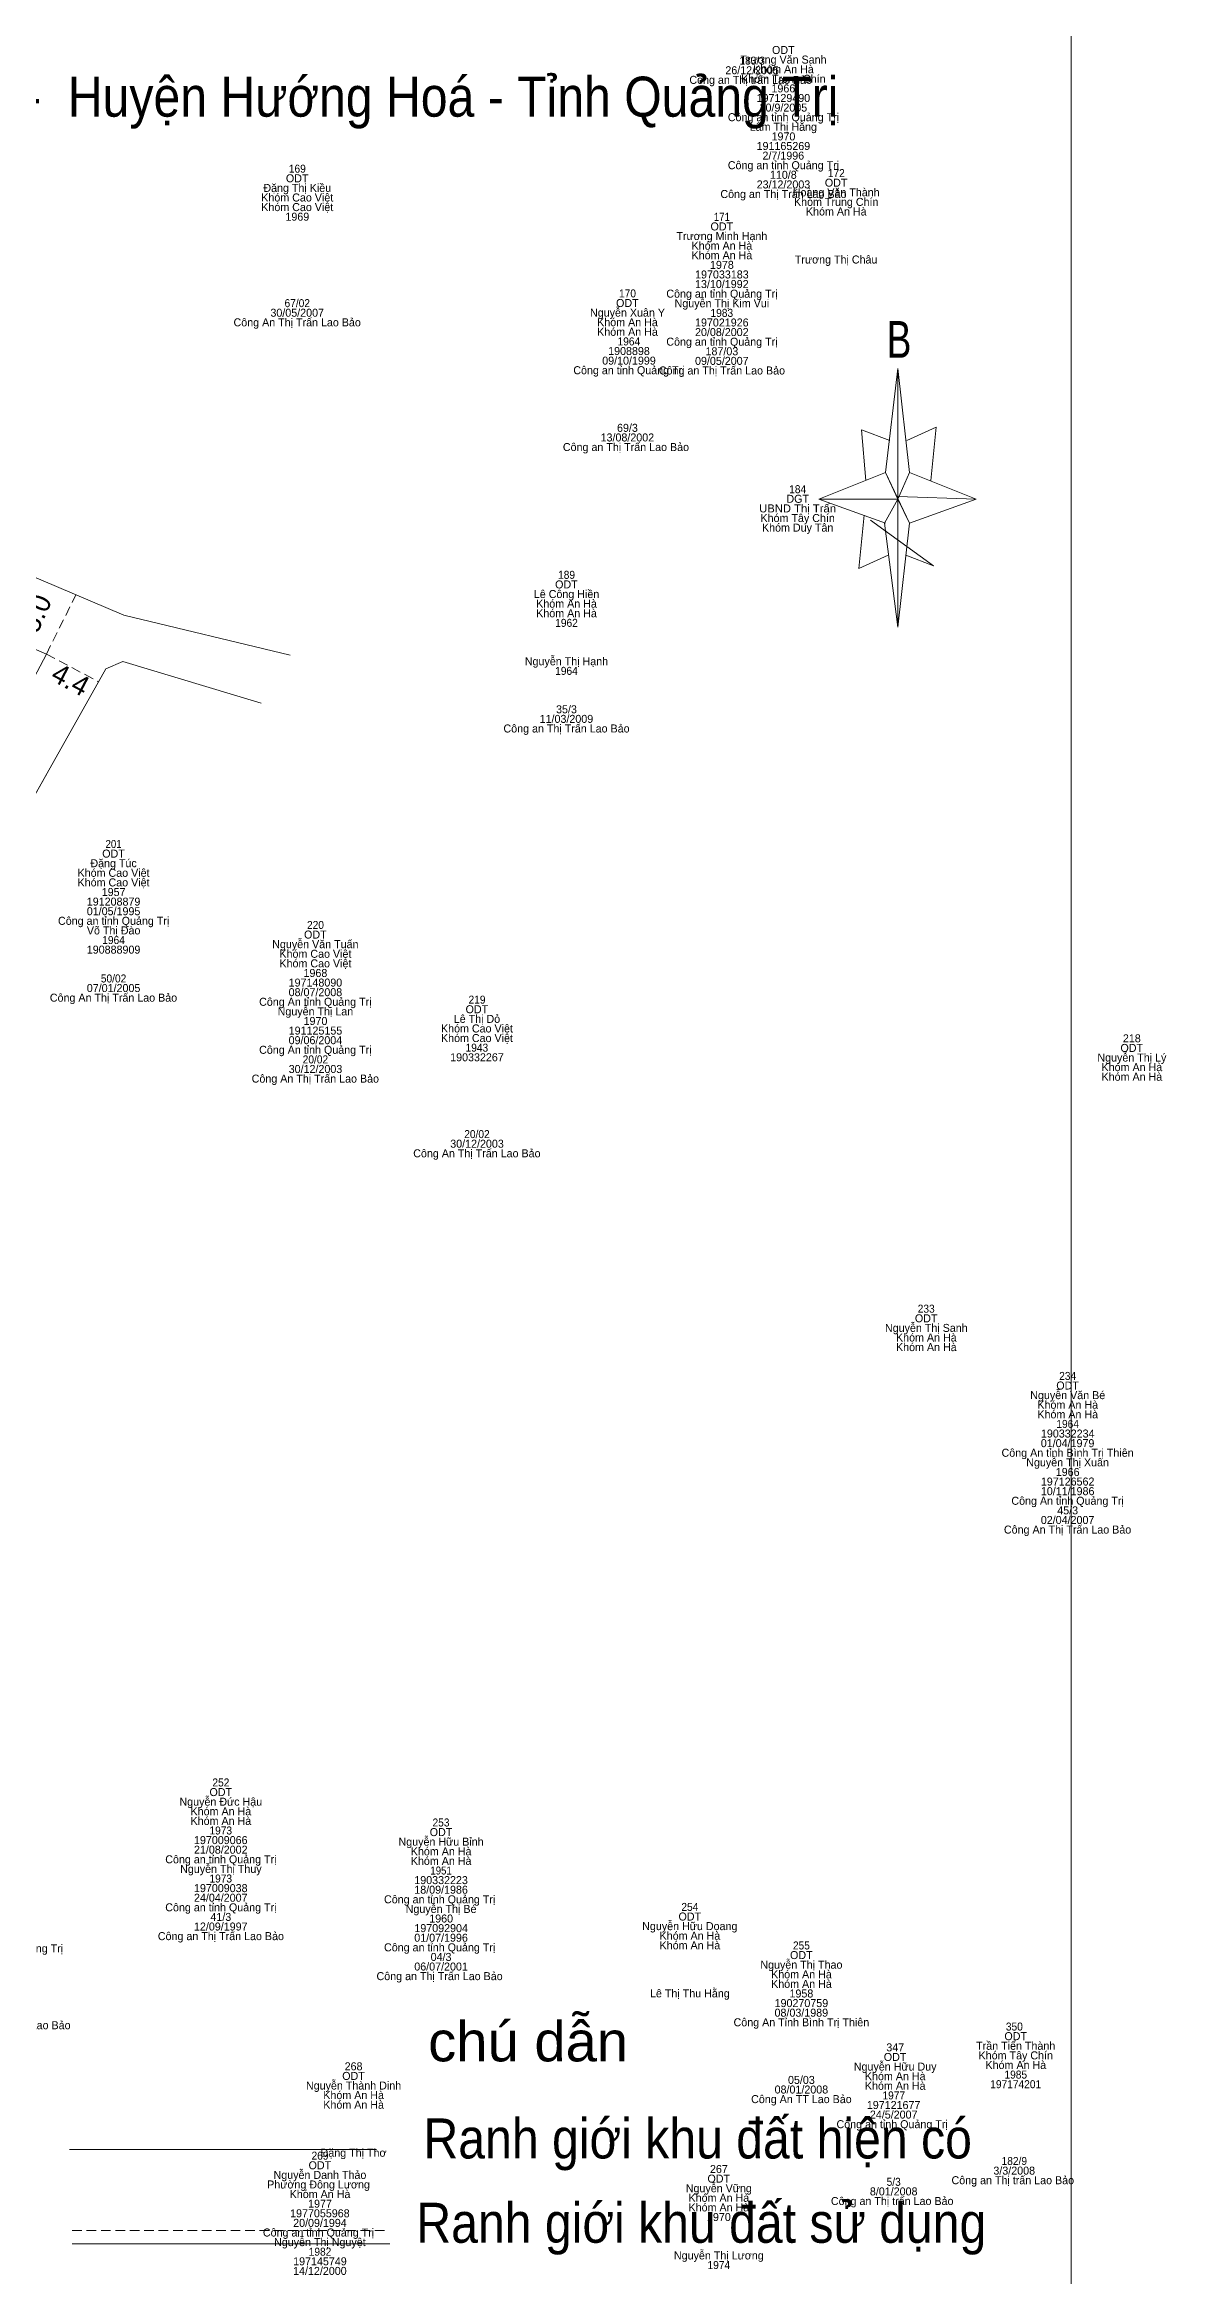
# Model space of a CAD drawing. Header units: metres. Extents: x 536493 to 536999, y 1836994 to 1837506.
# Drawn here: x 536744.5 to 536828.6, y 1837143.7 to 1837310.9 of the extents above; entities that cross this region are included whole.
import ezdxf
from ezdxf.enums import TextEntityAlignment as Align

# ---------------------------------------------------------------- set-up
doc = ezdxf.new("R2010")
doc.units = ezdxf.units.M
doc.header["$LTSCALE"] = 0.24
doc.linetypes.add('MEDIUM_DASHED', pattern=[4.5, 3, -1.5])
doc.layers.add('1', color=7, linetype='Continuous')
doc.layers.add('17', color=7, linetype='Continuous', lineweight=13)

msp = doc.modelspace()

# ---------------------------------------------------------------- linework, layer by layer
at = {"layer": '17'}
for p, q in [((536807.54, 1837278.83), (536808.46, 1837286.63)), ((536809.34, 1837278.83), (536814.34, 1837276.83)), ((536807.54, 1837275.03), (536802.54, 1837276.83)), ((536722.24, 1837274.84), (536744.64, 1837265.22)), ((536806.41, 1837275.25), (536811.14, 1837271.83)), ((536809.34, 1837275.03), (536808.46, 1837267.23)), ((536811.14, 1837271.83), (536809.06, 1837272.63)), ((536744.64, 1837265.22), (536741.39, 1837259.02)), ((536746.38, 1837153.11), (536769.38, 1837153.11)), ((536746.58, 1837146.03), (536770.38, 1837146.03))]:
    msp.add_line(p, q, dxfattribs=at)
at = {"layer": '17', "linetype": 'MEDIUM_DASHED'}
for p, q in [((536744.64, 1837265.22), (536746.86, 1837269.66)), ((536744.64, 1837265.22), (536748.56, 1837263.14)), ((536746.58, 1837147.03), (536770.18, 1837147.03))]:
    msp.add_line(p, q, dxfattribs=at)
at = {"layer": '17'}
for points in [[(536641.46, 1837353.03), (536821.46, 1837353.03), (536821.46, 1837069.51), (536641.46, 1837069.51)], [(536808.46, 1837286.63), (536809.34, 1837278.83), (536808.46, 1837276.83)], [(536808.46, 1837276.83), (536802.54, 1837276.83), (536807.54, 1837278.83), (536809.34, 1837275.03), (536814.34, 1837276.83), (536808.46, 1837277.03)], [(536808.46, 1837276.83), (536808.46, 1837267.23), (536807.46, 1837275.03)]]:
    msp.add_lwpolyline(points, close=True, dxfattribs=at)
for points in [[(536807.86, 1837281.23), (536805.74, 1837282.03), (536806.06, 1837278.23)], [(536809.14, 1837281.23), (536811.34, 1837282.23), (536810.94, 1837278.23)], [(536808.46, 1837276.83), (536807.54, 1837278.83), (536802.54, 1837276.83)], [(536808.46, 1837276.83), (536809.34, 1837275.03), (536814.34, 1837276.83)], [(536762.92, 1837265.14), (536750.44, 1837268.13), (536734.28, 1837275.01)], [(536762.92, 1837265.14), (536750.44, 1837268.13), (536734.28, 1837275.01)], [(536805.94, 1837275.63), (536805.54, 1837271.63), (536807.74, 1837272.63)], [(536760.74, 1837261.54), (536750.38, 1837264.65), (536749.11, 1837264.12), (536731.25, 1837232.42)], [(536760.74, 1837261.54), (536750.38, 1837264.65), (536749.11, 1837264.12), (536731.51, 1837232.88)]]:
    msp.add_lwpolyline(points, dxfattribs=at)

# ---------------------------------------------------------------- texts
at = {"layer": '1'}
for s, p in [('ODT', (536799.885, 1837310.21)), ('26/12/2005 ', (536797.66, 1837308.69)), ('Trương Văn Sanh', (536799.895, 1837309.49)), ('Khóm An Hà', (536799.895, 1837308.77)), ('Công an Thị trấn Lao Bảo  ', (536797.66, 1837307.97)), ('Khóm Trung Chín', (536799.89, 1837308.05)), ('1966', (536799.89, 1837307.33)), ('Công an tỉnh Quảng Trị', (536799.895, 1837305.17)), ('197129490', (536799.89, 1837306.61)), ('20/9/2005', (536799.89, 1837305.89)), ('Lâm Thị Hằng', (536799.885, 1837304.45)), ('1970', (536799.895, 1837303.73)), ('191165269', (536799.89, 1837303.01)), ('2/7/1996', (536799.885, 1837302.29)), ('ODT', (536763.445, 1837300.59)), ('Công an tỉnh Quảng Trị', (536799.895, 1837301.57)), ('23/12/2003', (536799.895, 1837300.13)), ('110/8', (536799.885, 1837300.85)), ('ODT', (536803.845, 1837300.26)), ('Khóm Cao Việt', (536763.45, 1837299.15)), ('Đặng Thị Kiều', (536763.45, 1837299.87)), ('Công an Thị Trấn Lao Bảo', (536799.895, 1837299.41)), ('Hoàng Văn Thành', (536803.85, 1837299.54)), ('Khóm Trung Chín', (536803.85, 1837298.82)), ('Khóm Cao Việt', (536763.45, 1837298.43)), ('1969', (536763.455, 1837297.71)), ('ODT', (536795.275, 1837296.98)), ('Khóm An Hà', (536803.855, 1837298.1)), ('Trương Minh Hạnh', (536795.28, 1837296.26)), ('Khóm An Hà', (536795.285, 1837295.54)), ('Khóm An Hà', (536795.285, 1837294.82)), ('1978', (536795.28, 1837294.1)), ('Trương Thị Châu', (536803.845, 1837294.5)), ('Công an tỉnh Quảng Trị', (536795.285, 1837291.94)), ('13/10/1992', (536795.275, 1837292.66)), ('197033183', (536795.28, 1837293.38)), ('30/05/2007', (536763.445, 1837290.51)), ('Nguyễn Xuân Y', (536788.205, 1837290.52)), ('ODT', (536788.195, 1837291.24)), ('Nguyễn Thị Kim Vui', (536795.28, 1837291.22)), ('Công An Thị Trấn Lao Bảo', (536763.445, 1837289.79)), ('Khóm An Hà', (536788.205, 1837289.8)), ('Khóm An Hà', (536788.205, 1837289.08)), ('20/08/2002', (536795.275, 1837289.06)), ('197021926', (536795.275, 1837289.78)), (' 09/10/1999', (536788.205, 1837286.92)), (' 1908898', (536788.205, 1837287.64)), ('Công an tỉnh Quảng Trị', (536795.285, 1837288.34)), ('09/05/2007', (536795.275, 1837286.9)), ('187/03', (536795.28, 1837287.62)), (' Công an tỉnh Quảng Trj', (536788.2, 1837286.2)), ('Công an Thị Trấn Lao Bảo', (536795.285, 1837286.18)), ('69/3', (536788.2, 1837281.88)), ('Công an Thị Trấn Lao Bảo ', (536788.2, 1837280.44)), ('13/08/2002', (536788.195, 1837281.16)), ('Khóm Tây Chín', (536800.96, 1837275.12)), ('DGT', (536800.965, 1837276.56)), ('Khóm Duy Tân', (536800.96, 1837274.4)), ('ODT', (536783.625, 1837270.14)), ('Lê Công Hiền', (536783.635, 1837269.42)), ('Khóm An Hà', (536783.635, 1837268.7)), ('Khóm An Hà', (536783.635, 1837267.98)), ('Nguyễn Thị Hạnh', (536783.63, 1837264.38)), ('11/03/2009', (536783.625, 1837260.06)), ('35/3', (536783.63, 1837260.78)), ('Công an Thị Trấn Lao Bảo', (536783.635, 1837259.34)), ('Khóm Cao Việt', (536749.68, 1837248.52)), ('Đặng Túc', (536749.68, 1837249.24)), ('ODT', (536749.675, 1837249.96)), ('Khóm Cao Việt', (536749.68, 1837247.8)), ('1957', (536749.685, 1837247.08)), ('Công an tỉnh Quảng Trị', (536749.685, 1837244.92)), ('01/05/1995', (536749.68, 1837245.64)), ('191208879', (536749.68, 1837246.36)), ('Võ Thị Đào', (536749.685, 1837244.2)), ('Nguyễn Văn Tuấn', (536764.805, 1837243.17)), ('ODT', (536764.805, 1837243.89)), ('190888909', (536749.68, 1837242.76)), ('Khóm Cao Việt', (536764.81, 1837242.45)), ('Khóm Cao Việt', (536764.81, 1837241.73)), ('197148090', (536764.81, 1837240.29)), ('1968', (536764.81, 1837241.01)), ('Công An Thị Trấn Lao Bảo', (536749.675, 1837239.16)), ('07/01/2005', (536749.68, 1837239.88)), ('Công An tỉnh Quảng Trị', (536764.805, 1837238.85)), ('Nguyễn Thị Lan', (536764.81, 1837238.13)), ('08/07/2008', (536764.81, 1837239.57)), ('ODT', (536776.915, 1837238.29)), ('191125155', (536764.815, 1837236.69)), ('1970', (536764.815, 1837237.41)), ('Khóm Cao Việt', (536776.92, 1837236.85)), ('Lê Thị Dỏ', (536776.92, 1837237.57)), ('Công An tỉnh Quảng Trị', (536764.805, 1837235.25)), ('09/06/2004', (536764.81, 1837235.97)), ('Khóm Cao Việt', (536776.92, 1837236.13)), ('ODT', (536826.005, 1837235.39)), ('218', (536826.01, 1837236.11)), ('30/12/2003', (536764.815, 1837233.81)), ('190332267', (536776.92, 1837234.69)), ('Nguyễn Thị Lý', (536826.015, 1837234.67)), ('Khóm An Hà', (536826.015, 1837233.95)), ('Khóm An Hà', (536826.015, 1837233.23)), ('Công An Thị Trấn Lao Bảo', (536764.805, 1837233.09)), ('30/12/2003', (536776.925, 1837228.21)), ('Công An Thị Trấn Lao Bảo', (536776.915, 1837227.49)), ('ODT', (536810.595, 1837215.12)), ('Nguyễn Thị Sanh', (536810.605, 1837214.4)), ('Khóm An Hà', (536810.605, 1837213.68)), ('Khóm An Hà', (536810.605, 1837212.96)), ('ODT', (536821.195, 1837210.08)), ('Nguyễn Văn Bé', (536821.205, 1837209.36)), ('Khóm An Hà', (536821.205, 1837208.64)), ('Khóm An Hà', (536821.205, 1837207.92)), ('Công An tỉnh Bình Trị Thiên', (536821.195, 1837205.04)), ('01/04/1979', (536821.195, 1837205.76)), ('190332234', (536821.205, 1837206.48)), ('Nguyễn Thị Xuân', (536821.195, 1837204.32)), ('1966', (536821.2, 1837203.6)), ('Công An tỉnh Quảng Trị', (536821.195, 1837201.44)), ('197126562', (536821.2, 1837202.88)), ('10/11/1986', (536821.2, 1837202.16)), ('02/04/2007', (536821.195, 1837200)), ('45/3', (536821.2, 1837200.72)), ('Công An Thị Trấn Lao Bảo', (536821.195, 1837199.28)), ('Nguyễn Đức Hậu', (536757.72, 1837178.88)), ('Khóm An Hà', (536757.725, 1837178.16)), ('ODT', (536757.715, 1837179.6)), ('Khóm An Hà', (536757.725, 1837177.44)), ('ODT', (536774.225, 1837176.6)), ('21/08/2002', (536757.715, 1837175.28)), ('197009066', (536757.715, 1837176)), ('Nguyễn Hữu Bỉnh', (536774.23, 1837175.88)), ('Khóm An Hà', (536774.235, 1837175.16)), ('Công an tỉnh Quảng Trị', (536757.725, 1837174.56)), ('Nguyễn Thị Thuý', (536757.725, 1837173.84)), ('Khóm An Hà', (536774.235, 1837174.44)), ('24/04/2007', (536757.715, 1837171.68)), ('197009038', (536757.715, 1837172.4)), ('Công an tỉnh Quảng Trị ', (536774.235, 1837171.56)), ('190332223', (536774.23, 1837173)), ('18/09/1986', (536774.23, 1837172.28)), ('Công an tỉnh Quảng Trị', (536757.725, 1837170.96)), ('41/3', (536757.72, 1837170.24)), ('Nguyễn Thị Bé', (536774.23, 1837170.84)), ('1960', (536774.235, 1837170.12)), ('Nguyễn Hữu Doang', (536792.875, 1837169.55)), ('ODT', (536792.875, 1837170.27)), ('Công an Thị Trấn Lao Bảo', (536757.725, 1837168.8)), ('12/09/1997', (536757.715, 1837169.52)), ('01/07/1996', (536774.23, 1837168.68)), ('197092904', (536774.235, 1837169.4)), ('Khóm An Hà', (536792.885, 1837168.83)), ('Khóm An Hà', (536792.885, 1837168.11)), ('Công An tỉnh Quảng Trị', (536741.685, 1837167.88)), ('Công an tỉnh Quảng Trị ', (536774.235, 1837167.96)), ('06/07/2001', (536774.23, 1837166.52)), ('04/3', (536774.23, 1837167.24)), ('Nguyễn Thị Thao', (536801.24, 1837166.66)), ('ODT', (536801.235, 1837167.38)), ('Công an Thị Trấn Lao Bảo ', (536774.23, 1837165.8)), ('Khóm An Hà', (536801.245, 1837165.94)), ('Khóm An Hà', (536801.245, 1837165.22)), ('Lê Thị Thu Hằng', (536792.88, 1837164.51)), ('08/03/1989', (536801.235, 1837163.06)), ('190270759', (536801.24, 1837163.78)), ('1958', (536801.24, 1837164.5)), ('Công An Thị Trấn Lao Bảo', (536741.685, 1837162.12)), ('Công An Tỉnh Bình Trị Thiên', (536801.24, 1837162.34)), ('ODT', (536808.265, 1837159.74)), ('347', (536808.275, 1837160.46)), ('Trần Tiến Thành', (536817.305, 1837160.58)), ('Khóm Tây Chín', (536817.31, 1837159.86)), ('ODT', (536817.305, 1837161.3)), ('ODT', (536767.665, 1837158.32)), ('268', (536767.67, 1837159.04)), ('05/03', (536801.24, 1837158.02)), ('Nguyễn Hữu Duy', (536808.27, 1837159.02)), ('Khóm An Hà', (536808.275, 1837158.3)), ('Khóm An Hà', (536817.315, 1837159.14)), ('Nguyễn Thành Dinh', (536767.67, 1837157.6)), ('Khóm An Hà', (536767.675, 1837156.88)), ('Công An TT Lao Bảo', (536801.24, 1837156.58)), ('08/01/2008', (536801.24, 1837157.3)), ('Khóm An Hà', (536808.275, 1837157.58)), ('Khóm An Hà', (536767.675, 1837156.16)), ('Công an tỉnh Quảng Trị  ', (536808.265, 1837154.7)), ('197121677 ', (536808.265, 1837156.14)), ('24/5/2007 ', (536808.27, 1837155.42)), ('ODT', (536765.145, 1837151.62)), ('Đặng Thị Thơ', (536767.67, 1837152.56)), ('267', (536795.055, 1837151.34)), ('Phường Đông Lương ', (536765.155, 1837150.18)), ('Nguyễn Danh Thảo', (536765.15, 1837150.9)), ('Nguyễn Vững', (536795.05, 1837149.9)), ('ODT', (536795.045, 1837150.62)), ('8/01/2008 ', (536808.27, 1837149.66)), ('Công an Thị trấn Lao Bảo  ', (536817.31, 1837150.5)), ('3/3/2008 ', (536817.305, 1837151.22)), ('Khóm An Hà', (536765.155, 1837149.46)), ('1977055968', (536765.145, 1837148.02)), ('1977', (536765.155, 1837148.74)), ('Khóm An Hà', (536795.055, 1837149.18)), ('Khóm An Hà', (536795.055, 1837148.46)), ('Công an Thị trấn Lao Bảo  ', (536808.27, 1837148.94)), ('Công an tỉnh Quảng Trị ', (536765.155, 1837146.58)), ('20/09/1994', (536765.15, 1837147.3)), ('1970', (536795.055, 1837147.74)), ('Nguyễn Thị Nguyệt', (536765.145, 1837145.86)), ('Nguyễn Thị Lương', (536795.05, 1837144.86)), ('14/12/2000', (536765.145, 1837143.7)), ('197145749', (536765.15, 1837144.42))]:
    msp.add_text(s, height=0.6, dxfattribs=at).set_placement(p, align=Align.CENTER)
for s, width, p in [('183/3 ', 0.95, (536797.655, 1837309.41)), ('169', 0.95, (536763.455, 1837301.31)), ('172', 0.95, (536803.855, 1837300.98)), ('171', 0.9, (536795.28, 1837297.7)), ('170', 0.95, (536788.205, 1837291.96)), ('67/02', 0.95, (536763.45, 1837291.23)), ('1983', 0.95, (536795.275, 1837290.5)), (' 1964', 0.95, (536788.2, 1837288.36)), ('184', 0.95, (536800.96, 1837277.28)), ('UBND Thị Trấn', 1.05, (536800.955, 1837275.84)), ('189', 0.95, (536783.635, 1837270.86)), ('1962', 0.95, (536783.635, 1837267.26)), ('1964', 0.95, (536783.63, 1837263.66)), ('201', 0.9, (536749.68, 1837250.68)), ('1964', 0.95, (536749.68, 1837243.48)), ('220', 0.95, (536764.815, 1837244.61)), ('50/02', 0.95, (536749.68, 1837240.6)), ('219', 0.95, (536776.925, 1837239.01)), ('1943', 0.95, (536776.915, 1837235.41)), ('20/02', 0.95, (536764.81, 1837234.53)), ('20/02', 0.95, (536776.92, 1837228.93)), ('233', 0.95, (536810.595, 1837215.84)), ('234', 0.95, (536821.2, 1837210.8)), ('1964', 0.95, (536821.2, 1837207.2)), ('252', 0.95, (536757.725, 1837180.32)), ('1973', 0.95, (536757.715, 1837176.72)), ('253', 0.95, (536774.225, 1837177.32)), ('1973', 0.95, (536757.715, 1837173.12)), ('1951', 0.9, (536774.23, 1837173.72)), ('254', 0.95, (536792.88, 1837170.99)), ('255', 0.95, (536801.24, 1837168.1)), ('350 ', 0.95, (536817.31, 1837162.02)), ('1985', 0.95, (536817.31, 1837158.42)), ('1977 ', 0.95, (536808.27, 1837156.86)), ('197174201', 0.95, (536817.305, 1837157.7)), ('269', 0.95, (536765.155, 1837152.34)), ('182/9 ', 0.95, (536817.305, 1837151.94)), ('5/3 ', 0.95, (536808.265, 1837150.38)), ('1982', 0.95, (536765.155, 1837145.14)), ('1974', 0.95, (536795.05, 1837144.14))]:
    msp.add_text(s, height=0.6, dxfattribs=dict(at, width=width)).set_placement(p, align=Align.CENTER)
at = {"layer": '17'}
for s, height, width, p in [('Địa điểm : Khóm Đông Chín - Thị trấn Lao Bảo -  Huyện Hướng Hoá - Tỉnh Quảng Trị ', 3, 0.9, (536736.1, 1837305.51)), ('B', 2.756, 0.75, (536808.56, 1837287.43)), ('chú dẫn', 3, 1.05, (536780.755, 1837159.71)), ('Ranh giới khu đất hiện có ', 3, 0.9, (536793.97, 1837152.43)), ('Ranh giới khu đất sử dụng', 3, 0.9, (536793.74, 1837146.11))]:
    msp.add_text(s, height=height, dxfattribs=dict(at, width=width)).set_placement(p, align=Align.CENTER)
for s, rotation, p in [('5.0', 66.178, (536744.537, 1837267.977)), ('4.4', 332.049, (536746.108, 1837262.643))]:
    msp.add_text(s, height=1.5, rotation=rotation, dxfattribs=at).set_placement(p, align=Align.CENTER)

doc.saveas('drawing.dxf')
